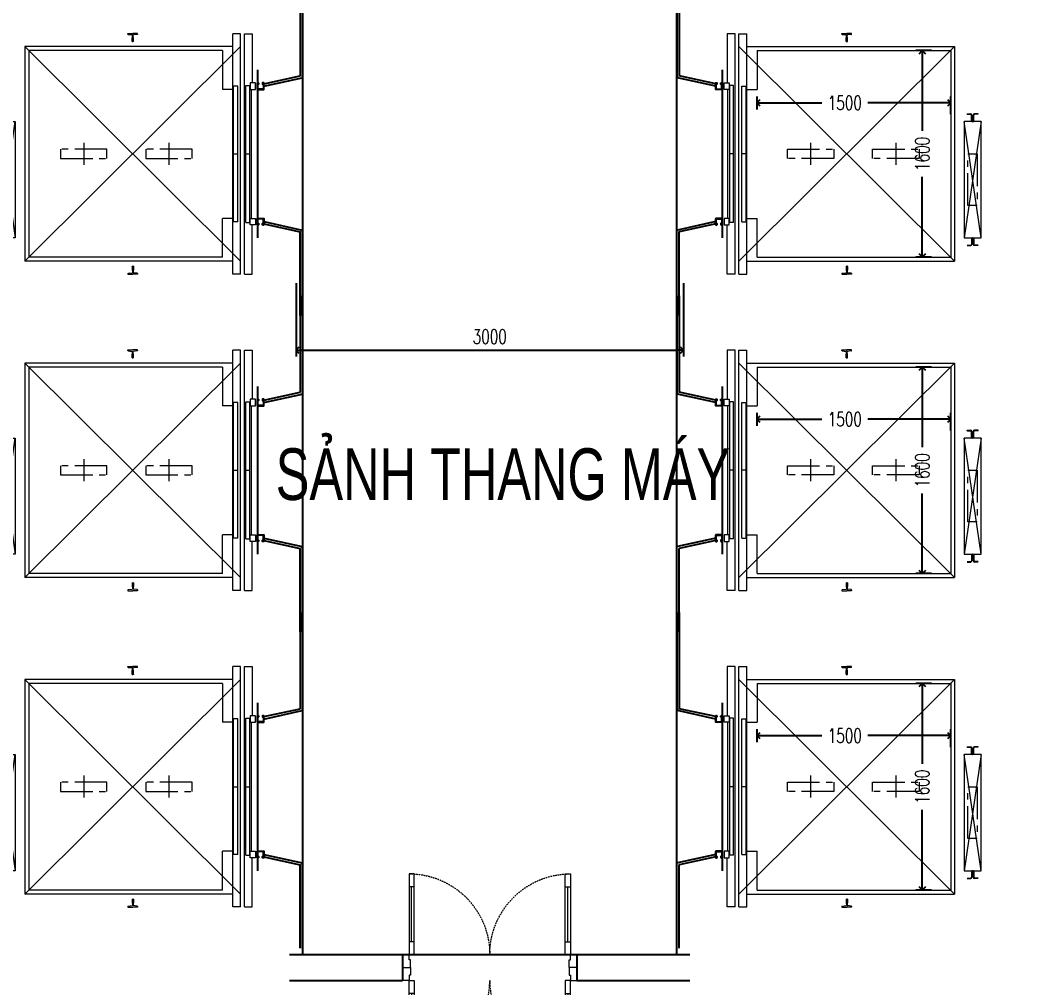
# Model space of a CAD drawing. Header units: millimetres. Extents: x -361702973 to 361248309, y -356458554 to 356543577.
# Drawn here: x 126139 to 133929, y 17413 to 24906 of the extents above; entities that cross this region are included whole.
import ezdxf
from ezdxf.enums import TextEntityAlignment as Align

# ---------------------------------------------------------------- set-up
doc = ezdxf.new("R2010")
doc.units = ezdxf.units.MM
doc.header["$LTSCALE"] = 100
doc.header["$MEASUREMENT"] = 0
for name, pattern in [('Xref_ST_MBDV Cot vach 30.7.2022$0$CENTERX2', [4, 2.5, -0.5, 0.5, -0.5]), ('Xref_ST_MBDV Cot vach 30.7.2022$0$HIDDEN', [0.375, 0.25, -0.125]), ('Xref_ST_MBDV Cot vach 30.7.2022$0$HIDDEN2', [0.1875, 0.125, -0.0625]), ('Xref_ST_MBDV Cot vach 30.7.2022$0$PHANTOMX2', [5, 2.5, -0.5, 0.5, -0.5, 0.5, -0.5])]:
    doc.linetypes.add(name, pattern=pattern)
for name, color, linetype in [('A-ANNO-ROOM', 50, 'Continuous'), ('dien tich thong thuy', 3, 'Continuous'), ('Xref_ST_MBDV Cot vach 30.7.2022$0$KT-Net manh', 139, 'Continuous'), ('Xref_ST_MBDV Cot vach 30.7.2022$0$KT-Text', 7, 'Continuous'), ('Xref_ST_MBDV Cot vach 30.7.2022$0$KT-Tuong', 1, 'Continuous')]:
    doc.layers.add(name, color=color, linetype=linetype)
doc.layers.add('Xref_ST_MBDV Cot vach 30.7.2022$0$CUA', color=37, linetype='Continuous', lineweight=13)
doc.layers.add('Xref_ST_MBDV Cot vach 30.7.2022$0$KT-Noi that', color=36, linetype='Continuous', lineweight=9)
doc.styles.add('220126_HDN_HBA typical plan$0$211210_HDN_HBA_TYPICAL PLAN CORE OPT 1$0$HBA-Text', font='GOTHIC.TTF')
doc.styles.add('Xref_ST_MBDV Cot vach 30.7.2022$0$Arial', font='arial.ttf', dxfattribs={"width": 0.7})
doc.styles.add('Xref_ST_MBDV Cot vach 30.7.2022$0$DIM', font='vnsimli.shx', dxfattribs={"width": 0.7})
doc.styles.add('Xref_ST_MBDV Cot vach 30.7.2022$0$xref.N.Cot vach tang N2$0$DIM', font='vnsimli.shx', dxfattribs={"width": 0.7})
doc.dimstyles.new('Xref_ST_MBDV Cot vach 30.7.2022$0$CCU 1-100 A1', dxfattribs={"dimscale": 100, "dimtxt": 2.2, "dimasz": 1, "dimexe": 1, "dimexo": 0, "dimgap": 1, "dimtad": 1, "dimdec": 0, "dimdsep": 46, "dimtxsty": 'Xref_ST_MBDV Cot vach 30.7.2022$0$DIM', "dimblk1": 'Xref_ST_MBDV Cot vach 30.7.2022$0$_ARCHTICK', "dimblk2": 'Xref_ST_MBDV Cot vach 30.7.2022$0$_ARCHTICK', "dimsah": 1, "dimcen": 0, "dimdle": 1, "dimclrd": 256, "dimclre": 256, "dimclrt": 31, "dimadec": 0, "dimazin": 0, "dimtfac": 1, "dimtdec": 0, "dimtix": 1, "dimtmove": 2, "dimatfit": 3, "dimldrblk": 'Xref_ST_MBDV Cot vach 30.7.2022$0$_ARCHTICK', "dimfxl": 8, "dimtolj": 1, "dimarcsym": 0})
doc.dimstyles.new('Xref_ST_MBDV Cot vach 30.7.2022$0$xref.N.Cot vach tang N2$0$CCU 1-100 A1', dxfattribs={"dimscale": 100, "dimtxt": 2.2, "dimasz": 1, "dimexe": 1, "dimexo": 0, "dimgap": 1, "dimtad": 1, "dimdec": 0, "dimdsep": 46, "dimtxsty": 'Xref_ST_MBDV Cot vach 30.7.2022$0$xref.N.Cot vach tang N2$0$DIM', "dimblk1": 'Xref_ST_MBDV Cot vach 30.7.2022$0$xref.N.Cot vach tang N2$0$_ARCHTICK', "dimblk2": 'Xref_ST_MBDV Cot vach 30.7.2022$0$xref.N.Cot vach tang N2$0$_ARCHTICK', "dimsah": 1, "dimcen": 0, "dimdle": 1, "dimclrd": 256, "dimclre": 256, "dimclrt": 31, "dimadec": 0, "dimazin": 0, "dimtfac": 1, "dimtdec": 0, "dimtix": 1, "dimtmove": 2, "dimatfit": 3, "dimldrblk": 'Xref_ST_MBDV Cot vach 30.7.2022$0$xref.N.Cot vach tang N2$0$_ARCHTICK', "dimfxl": 8, "dimtolj": 1, "dimarcsym": 0})

# ---------------------------------------------------------------- blocks, each defined once
blk = doc.blocks.new('A$C418F5BC8')
at = {"layer": 'A-ANNO-ROOM', "insert": (648.1, 1090.8), "char_height": 600, "attachment_point": 2, "rotation": 50.44883, "style": '220126_HDN_HBA typical plan$0$211210_HDN_HBA_TYPICAL PLAN CORE OPT 1$0$HBA-Text'}
blk.add_mtext_dynamic_manual_height_columns('SL-S', width=722857412.874, gutter_width=9765.6, heights=[0], dxfattribs=at)
blk = doc.blocks.new('A$C1AAC5519')
at = {"layer": 'A-ANNO-ROOM', "insert": (773, 1216.6), "char_height": 600, "attachment_point": 2, "rotation": 50.44883, "style": '220126_HDN_HBA typical plan$0$211210_HDN_HBA_TYPICAL PLAN CORE OPT 1$0$HBA-Text'}
blk.add_mtext_dynamic_manual_height_columns('1-BR', width=722857412.874, gutter_width=9765.6, heights=[0], dxfattribs=at)
blk = doc.blocks.new('A$C2A6C5140')
at = {"layer": 'A-ANNO-ROOM', "insert": (731.4, 1190, 0), "char_height": 600, "attachment_point": 2, "rotation": 50.44883, "style": '220126_HDN_HBA typical plan$0$211210_HDN_HBA_TYPICAL PLAN CORE OPT 1$0$HBA-Text'}
blk.add_mtext_dynamic_manual_height_columns('2-BR', width=722857412.874, gutter_width=9765.6, heights=[0], dxfattribs=at)
blk = doc.blocks.new('A$C5388591E')
at = {"layer": 'A-ANNO-ROOM', "insert": (894.3, 842.2, 0), "char_height": 600, "attachment_point": 2, "rotation": 1.40647, "style": '220126_HDN_HBA typical plan$0$211210_HDN_HBA_TYPICAL PLAN CORE OPT 1$0$HBA-Text'}
blk.add_mtext_dynamic_manual_height_columns('3-BR', width=722857412.874, gutter_width=9765.6, heights=[0], dxfattribs=at)
blk = doc.blocks.new('A$C21AF0CCA')
at = {"layer": 'A-ANNO-ROOM', "insert": (1197.6, 814.7), "char_height": 600, "attachment_point": 2, "rotation": 0.10543, "style": '220126_HDN_HBA typical plan$0$211210_HDN_HBA_TYPICAL PLAN CORE OPT 1$0$HBA-Text'}
blk.add_mtext_dynamic_manual_height_columns('1-BR+', width=722857412.874, gutter_width=9765.6, heights=[0], dxfattribs=at)
blk = doc.blocks.new('*U114')
for p, q in [((-1260, 525), (-1300, 525)), ((-1280, 100), (-1280, 525)), ((-90, 525), (-50, 525)), ((-70, 100), (-70, 525)), ((-1260, 100), (-1300, 100)), ((-90, 100), (-50, 100))]:
    blk.add_line(p, q)
for points in [[(-1300, 0), (-1260, 0), (-1260, 625), (-1300, 625)], [(-50, 0), (-90, 0), (-90, 625), (-50, 625)], [(-1350, -100), (-1290, -100), (-1290, -40), (-1300, -40), (-1300, 0), (-1350, 0)], [(0, -100), (-60, -100), (-60, -40), (-50, -40), (-50, 0), (0, 0)]]:
    blk.add_lwpolyline(points, close=True)
at = {"linetype": 'Xref_ST_MBDV Cot vach 30.7.2022$0$HIDDEN2'}
for centre, start, end in [((-1300, 0), 0, 89.99996), ((-50, 0), 90.00004, 180)]:
    blk.add_arc(centre, 625, start, end, dxfattribs=at)
blk = doc.blocks.new('Xref_ST_MBDV Cot vach 30.7.2022$0$_Open90')
at = {"color": 0, "linetype": 'ByBlock', "lineweight": -2}
for p, q in [((0, 0), (-1, 0)), ((-0.5, 0.5), (0, 0)), ((0, 0), (-0.5, -0.5))]:
    blk.add_line(p, q, dxfattribs=at)
blk = doc.blocks.new('*D108')
at = {"layer": 'Defpoints', "color": 5, "transparency": 16777216}
for p, q in [((-2230, 1494.3), (-2230, 1595.8)), ((-730, 1457.2), (-730, 1595.8)), ((-2180, 1545.8), (-1728.4, 1545.8)), ((-780, 1545.8), (-1371.8, 1545.8))]:
    blk.add_line(p, q, dxfattribs=at)
at = {"layer": 'Defpoints', "color": 0, "transparency": 16777216}
for p in [(-2230, 1545.8), (-2230, 1494.3, 0), (-730, 1457.2, 0)]:
    blk.add_point(p, dxfattribs=at)
at = {"layer": 'Defpoints', "color": 5, "transparency": 16777216, "xscale": 50, "yscale": 50, "zscale": 50, "rotation": 180}
blk.add_blockref('Xref_ST_MBDV Cot vach 30.7.2022$0$_Open90', (-2230, 1545.8), dxfattribs=at)
at = {"layer": 'Defpoints', "color": 5, "transparency": 16777216, "xscale": 50, "yscale": 50, "zscale": 50}
blk.add_blockref('Xref_ST_MBDV Cot vach 30.7.2022$0$_Open90', (-730, 1545.8), dxfattribs=at)
at = {"layer": 'Defpoints', "color": 5, "transparency": 16777216, "insert": (-1550.1, 1545.8), "char_height": 110, "attachment_point": 5, "style": 'Xref_ST_MBDV Cot vach 30.7.2022$0$DIM'}
blk.add_mtext('\\A1;1500', dxfattribs=at)
blk = doc.blocks.new('Xref_ST_MBDV Cot vach 30.7.2022$0$_ARCHTICK')
at = {"color": 0, "linetype": 'ByBlock', "const_width": 0.15}
blk.add_lwpolyline([(-0.5, -0.5), (0.5, 0.5)], dxfattribs=at)
blk = doc.blocks.new('*D109')
at = {"layer": 'Defpoints', "color": 5, "transparency": 16777216}
for p, q in [((-879.1, 1950), (-1000.2, 1950)), ((-950.2, 1900), (-950.2, 1328.3)), ((-950.2, 400), (-950.2, 971.7)), ((-879.1, 350), (-1000.2, 350))]:
    blk.add_line(p, q, dxfattribs=at)
at = {"layer": 'Defpoints', "color": 0, "transparency": 16777216}
for p in [(-879.1, 1950, 0), (-950.2, 350), (-879.1, 350, 0)]:
    blk.add_point(p, dxfattribs=at)
at = {"layer": 'Defpoints', "color": 5, "transparency": 16777216, "xscale": 50, "yscale": 50, "zscale": 50}
for p, rotation in [((-950.2, 1950), 90), ((-950.2, 350), 270)]:
    blk.add_blockref('Xref_ST_MBDV Cot vach 30.7.2022$0$_Open90', p, dxfattribs=dict(at, rotation=rotation))
at = {"layer": 'Defpoints', "color": 5, "transparency": 16777216, "insert": (-950.2, 1150), "char_height": 110, "attachment_point": 5, "rotation": 90, "style": 'Xref_ST_MBDV Cot vach 30.7.2022$0$DIM'}
blk.add_mtext('\\A1;1600', dxfattribs=at)
blk = doc.blocks.new('Xref_ST_MBDV Cot vach 30.7.2022$0$xref.N.Cot vach tang N2$0$_Open90')
at = {"color": 0, "linetype": 'ByBlock', "lineweight": -2}
for p, q in [((0, 0), (-1, 0)), ((-0.5, 0.5), (0, 0)), ((0, 0), (-0.5, -0.5))]:
    blk.add_line(p, q, dxfattribs=at)
blk = doc.blocks.new('*D488')
at = {"layer": 'Defpoints', "color": 5, "transparency": 16777216}
for p, q in [((128276.9, 22870.4), (128276.9, 22300.8)), ((131277, 22870.4), (131277, 22300.8)), ((128326.9, 22350.8), (131227, 22350.8))]:
    blk.add_line(p, q, dxfattribs=at)
at = {"layer": 'Defpoints', "color": 0, "transparency": 16777216}
for p in [(128276.9, 22870.4), (131277, 22870.4), (131277, 22350.8)]:
    blk.add_point(p, dxfattribs=at)
at = {"layer": 'Defpoints', "color": 5, "transparency": 16777216, "xscale": 50, "yscale": 50, "zscale": 50, "rotation": 180}
blk.add_blockref('Xref_ST_MBDV Cot vach 30.7.2022$0$xref.N.Cot vach tang N2$0$_Open90', (128276.9, 22350.8), dxfattribs=at)
at = {"layer": 'Defpoints', "color": 5, "transparency": 16777216, "xscale": 50, "yscale": 50, "zscale": 50}
blk.add_blockref('Xref_ST_MBDV Cot vach 30.7.2022$0$xref.N.Cot vach tang N2$0$_Open90', (131277, 22350.8), dxfattribs=at)
at = {"layer": 'Defpoints', "color": 5, "transparency": 16777216, "insert": (129777, 22455.8), "char_height": 110, "attachment_point": 5, "style": 'Xref_ST_MBDV Cot vach 30.7.2022$0$xref.N.Cot vach tang N2$0$DIM'}
blk.add_mtext('\\A1;3000', dxfattribs=at)
blk = doc.blocks.new('Xref_ST_MBDV Cot vach 30.7.2022$0$xref.N.Cot vach tang N2$0$_ARCHTICK')
at = {"color": 0, "linetype": 'ByBlock', "const_width": 0.15}
blk.add_lwpolyline([(-0.5, -0.5), (0.5, 0.5)], dxfattribs=at)
blk = doc.blocks.new('Xref_ST_MBDV Cot vach 30.7.2022$0$TM 1000kg')
at = {"layer": 'Xref_ST_MBDV Cot vach 30.7.2022$0$KT-Net manh'}
for p, q in [((-2850, 2500), (-2850, 1742.2)), ((-2832, 2500), (-2832, 1754.4)), ((-2500, 1800), (-2500, 500)), ((-2850, 1742.2), (-2847, 1742.2)), ((-2847, 1742.2), (-2847, 1739.2)), ((-2550, 1674.2), (-2847, 1739.2)), ((-2550, 1692.7), (-2832, 1754.4)), ((-2550, 625.8), (-2847, 560.8)), ((-2850, 557.8), (-2847, 557.8)), ((-2850, -100), (-2850, 557.8)), ((-2847, 557.8), (-2847, 560.8)), ((-2550, 607.3), (-2832, 545.6)), ((-2832, -100), (-2832, 545.6))]:
    blk.add_line(p, q, dxfattribs=at)
at = {"layer": 'Xref_ST_MBDV Cot vach 30.7.2022$0$KT-Net manh', "const_width": 2}
for points in [[(-2847, 1742.2), (-2832, 1754.4)], [(-2847, 557.8), (-2832, 545.6)]]:
    blk.add_lwpolyline(points, dxfattribs=at)
at = {"layer": 'Xref_ST_MBDV Cot vach 30.7.2022$0$KT-Net manh', "ltscale": 2}
for points in [[(-2510, 1700), (-2500, 1700), (-2500, 1650), (-2550, 1650), (-2550, 1700), (-2540, 1700), (-2540, 1690), (-2541.6, 1690), (-2541.6, 1698.4), (-2548.4, 1698.4), (-2548.4, 1651.6), (-2501.6, 1651.6), (-2501.6, 1698.4), (-2508.4, 1698.4), (-2508.4, 1690), (-2510, 1690)], [(-2510, 600), (-2500, 600), (-2500, 650), (-2550, 650), (-2550, 600), (-2540, 600), (-2540, 610), (-2541.6, 610), (-2541.6, 601.6), (-2548.4, 601.6), (-2548.4, 648.4), (-2501.6, 648.4), (-2501.6, 601.6), (-2508.4, 601.6), (-2508.4, 610), (-2510, 610)]]:
    blk.add_lwpolyline(points, close=True, dxfattribs=at)
at = {"layer": 'Xref_ST_MBDV Cot vach 30.7.2022$0$KT-Noi that', "linetype": 'Continuous', "ltscale": 2}
for p, q in [((-2460, 2080, 0), (-2460, 1700, 0)), ((-2400, 2080, 0), (-2460, 2080, 0)), ((-2400, 220, 0), (-2400, 2080, 0)), ((-2370, 220, 0), (-2370, 2080, 0)), ((-2370, 2080, 0), (-2310, 2080, 0)), ((-2310, 220, 0), (-2310, 2080, 0)), ((-2310, 1981, 0), (-700, 1981, 0)), ((-2230, 1950, 0), (-730, 1950, 0)), ((-2230, 1950, 0), (-2230, 1650, 0)), ((-730, 1950, 0), (-730, 350, 0)), ((-700, 1981, 0), (-700, 319, 0)), ((-2455, 650, 0), (-2455, 1650, 0)), ((-2441.3, 620, 0), (-2441.3, 1680, 0)), ((-2411, 1680, 0), (-2441.3, 1680, 0)), ((-2411, 620, 0), (-2411, 1680, 0)), ((-2348, 625, 0), (-2348, 1675, 0)), ((-2348, 1675, 0), (-2314, 1675, 0)), ((-2314, 625, 0), (-2314, 1675, 0)), ((-2310, 1650, 0), (-2230, 1650, 0)), ((-2411, 1150, 0), (-2441.3, 1150, 0)), ((-2314, 1150, 0), (-2348, 1150, 0)), ((-2348, 625, 0), (-2314, 625, 0)), ((-2310, 650, 0), (-2230, 650, 0)), ((-2230, 350, 0), (-2230, 650, 0)), ((-2460, 220, 0), (-2460, 600, 0)), ((-2411, 620, 0), (-2441.3, 620, 0)), ((-2310, 319, 0), (-700, 319, 0)), ((-2230, 350, 0), (-730, 350, 0)), ((-2400, 220, 0), (-2460, 220, 0)), ((-2370, 220, 0), (-2310, 220, 0))]:
    blk.add_line(p, q, dxfattribs=at)
at = {"layer": 'Xref_ST_MBDV Cot vach 30.7.2022$0$KT-Noi that', "linetype": 'Continuous'}
for p, q in [((-1572.5, 2077, 0), (-1572.5, 2082, 0)), ((-1572.5, 2082, 0), (-1535, 2082, 0)), ((-1569.5, 2074, 0), (-1540.1, 2070.9, 0)), ((-1540, 2021, 0), (-1540, 2050, 0)), ((-1537.1, 2054.1, 0), (-1537.1, 2067.9, 0)), ((-1497.5, 2082, 0), (-1535, 2082, 0)), ((-1532.9, 2054.1, 0), (-1532.9, 2067.9, 0)), ((-1530, 2021, 0), (-1530, 2050, 0)), ((-1500.5, 2074, 0), (-1529.9, 2070.9, 0)), ((-1497.5, 2077, 0), (-1497.5, 2082, 0)), ((-1539, 2020, 0), (-1535, 2020, 0)), ((-1531, 2020, 0), (-1535, 2020, 0)), ((-603.5, 1460, 0), (-574.4, 1460, 0)), ((-603.5, 1456.8, 0), (-603.5, 1460, 0)), ((-603.5, 1456.8, 0), (-574.4, 1456.8, 0)), ((-568.2, 1406.2, 0), (-568.2, 1450.6, 0)), ((-565, 1406.2, 0), (-565, 1450.6, 0)), ((-558, 1403.2, 0), (-562, 1403.2, 0)), ((-555, 1406.2, 0), (-555, 1450.6, 0)), ((-551.8, 1406.2, 0), (-551.8, 1450.6, 0)), ((-516.5, 1460, 0), (-545.6, 1460, 0)), ((-516.5, 1456.8, 0), (-545.6, 1456.8, 0)), ((-516.5, 1456.8, 0), (-516.5, 1460, 0)), ((-558, 1400, 0), (-562, 1400, 0)), ((-568.2, 493.8, 0), (-568.2, 449.4, 0)), ((-565, 493.8, 0), (-565, 449.4, 0)), ((-558, 500, 0), (-562, 500, 0)), ((-558, 496.8, 0), (-562, 496.8, 0)), ((-555, 493.8, 0), (-555, 449.4, 0)), ((-551.8, 493.8, 0), (-551.8, 449.4, 0)), ((-603.5, 443.2, 0), (-574.4, 443.2, 0)), ((-603.5, 440, 0), (-574.4, 440, 0)), ((-516.5, 443.2, 0), (-545.6, 443.2, 0)), ((-516.5, 440, 0), (-545.6, 440, 0)), ((-1540, 279, 0), (-1540, 250, 0)), ((-1539, 280, 0), (-1535, 280, 0)), ((-1537.1, 245.9, 0), (-1537.1, 232.1, 0)), ((-1531, 280, 0), (-1535, 280, 0)), ((-1532.9, 245.9, 0), (-1532.9, 232.1, 0)), ((-1530, 279, 0), (-1530, 250, 0)), ((-1572.5, 223, 0), (-1572.5, 218, 0)), ((-1572.5, 218, 0), (-1535, 218, 0)), ((-1569.5, 226, 0), (-1540.1, 229.1, 0)), ((-1497.5, 218, 0), (-1535, 218, 0)), ((-1500.5, 226, 0), (-1529.9, 229.1, 0)), ((-1497.5, 223, 0), (-1497.5, 218, 0))]:
    blk.add_line(p, q, dxfattribs=at)
at = {"layer": 'Xref_ST_MBDV Cot vach 30.7.2022$0$KT-Noi that', "linetype": 'Xref_ST_MBDV Cot vach 30.7.2022$0$HIDDEN', "ltscale": 500}
for p, q in [((-2370, 1981, 0), (-700, 319, 0)), ((-2370, 319, 0), (-700, 1981, 0)), ((-495, 1400, 0), (-625, 500, 0)), ((-495, 500, 0), (-625, 1400, 0))]:
    blk.add_line(p, q, dxfattribs=at)
at = {"layer": 'Xref_ST_MBDV Cot vach 30.7.2022$0$KT-Noi that', "linetype": 'Xref_ST_MBDV Cot vach 30.7.2022$0$CENTERX2'}
for p, q in [((-1815, 1236, 0), (-1815, 1066.7, 0)), ((-1155, 1236, 0), (-1155, 1066.7, 0))]:
    blk.add_line(p, q, dxfattribs=at)
at = {"layer": 'Xref_ST_MBDV Cot vach 30.7.2022$0$KT-Noi that', "linetype": 'Continuous', "ltscale": 2, "elevation": 0}
for points in [[(-2485, 1700), (-2445, 1700), (-2445, 1650), (-2485, 1650)], [(-495, 1400), (-625, 1400), (-625, 500), (-495, 500)], [(-2485, 600), (-2445, 600), (-2445, 650), (-2485, 650)]]:
    blk.add_lwpolyline(points, close=True, dxfattribs=at)
at = {"layer": 'Xref_ST_MBDV Cot vach 30.7.2022$0$KT-Noi that', "linetype": 'Xref_ST_MBDV Cot vach 30.7.2022$0$PHANTOMX2', "elevation": 0}
for points in [[(-1635, 1186), (-1635, 1114), (-1995, 1114), (-1995, 1186)], [(-975, 1186), (-975, 1114), (-1335, 1114), (-1335, 1186)], [(-524, 1150), (-524, 750), (-596, 750), (-596, 1150)]]:
    blk.add_lwpolyline(points, close=True, dxfattribs=at)
at = {"layer": 'Xref_ST_MBDV Cot vach 30.7.2022$0$KT-Noi that', "linetype": 'Continuous'}
for centre, radius, start, end in [((-1569.5, 2077, 0), 3, 180, 270), ((-1540.1, 2067.9, 0), 3, 0, 90), ((-1542.3, 2054.7, 0), 5.25, 295.66972, 353.31728), ((-1529.9, 2067.9, 0), 3, 90, 180), ((-1527.7, 2054.7, 0), 5.25, 186.68272, 244.33028), ((-1500.5, 2077, 0), 3, 270, 0), ((-1539, 2021, 0), 1, 180, 270), ((-1531, 2021, 0), 1, 270, 0), ((-574.4, 1450.6, 0), 9.4, 0, 90), ((-574.4, 1450.6, 0), 6.2, 0, 90), ((-562, 1406.2, 0), 6.2, 180, 270), ((-562, 1406.2, 0), 3, 180, 270), ((-558, 1406.2, 0), 3, 270, 0), ((-558, 1406.2, 0), 6.2, 270, 0), ((-545.6, 1450.6, 0), 9.4, 90, 180), ((-545.6, 1450.6, 0), 6.2, 90, 180), ((-562, 493.8, 0), 6.2, 90, 180), ((-562, 493.8, 0), 3, 90, 180), ((-558, 493.8, 0), 6.2, 0, 90), ((-558, 493.8, 0), 3, 0, 90), ((-574.4, 449.4, 0), 6.2, 270, 0), ((-574.4, 449.4, 0), 9.4, 270, 0), ((-545.6, 449.4, 0), 9.4, 180, 270), ((-545.6, 449.4, 0), 6.2, 180, 270), ((-1539, 279, 0), 1, 90, 180), ((-1542.3, 245.3, 0), 5.25, 6.68272, 64.33028), ((-1527.7, 245.3, 0), 5.25, 115.66972, 173.31728), ((-1531, 279, 0), 1, 0, 90), ((-1569.5, 223, 0), 3, 90, 180), ((-1540.1, 232.1, 0), 3, 270, 0), ((-1529.9, 232.1, 0), 3, 180, 270), ((-1500.5, 223, 0), 3, 0, 90)]:
    blk.add_arc(centre, radius, start, end, dxfattribs=at)
at = {"layer": 'Defpoints', "color": 5}
for base, p1, p2, angle, picture, middle in [((-950.2, 350), (-879.1, 1950, 0), (-879.1, 350, 0), 90, '*D109', (-950.2, 1150)), ((-2230, 1545.8), (-730, 1457.2, 0), (-2230, 1494.3, 0), 180, '*D108', (-1550.1, 1545.8))]:
    dim = blk.add_linear_dim(base=base, p1=p1, p2=p2, angle=angle, dimstyle='Xref_ST_MBDV Cot vach 30.7.2022$0$CCU 1-100 A1', override={"dimscale": 50, "dimblk1": 'Xref_ST_MBDV Cot vach 30.7.2022$0$_Open90', "dimblk2": 'Xref_ST_MBDV Cot vach 30.7.2022$0$_Open90', "dimclrd": 5, "dimclre": 5, "dimclrt": 5, "dimlwd": 65535, "dimlwe": 65535}, dxfattribs=at)
    dim.commit()
    dim.dimension.update_dxf_attribs({"geometry": picture, "text_midpoint": middle, "dimtype": 128})

msp = doc.modelspace()

# ---------------------------------------------------------------- linework, layer by layer
at = {"layer": 'Xref_ST_MBDV Cot vach 30.7.2022$0$KT-Net manh', "elevation": 0}
msp.add_lwpolyline([(128326.9, 17670.4), (131227, 17670.4), (131227, 28020.4), (128326.9, 28020.4)], close=True, dxfattribs=at)
at = {"layer": 'Xref_ST_MBDV Cot vach 30.7.2022$0$KT-Tuong'}
for p, q in [((128227, 17670.4), (129102, 17670.4)), ((129102, 17670.4), (129102, 17470.4)), ((130452, 17670.4), (130452, 17470.4)), ((130452, 17670.4), (131327, 17670.4)), ((128227, 17470.4), (129102, 17470.4)), ((130452, 17470.4), (131327, 17470.4))]:
    msp.add_line(p, q, dxfattribs=at)

# ---------------------------------------------------------------- block references
at = {"layer": 'A-ANNO-ROOM'}
for p in [(-193366.6, 192838, 0), (-194725.1, 187914.8, 0), (-204628.5, 156603.4, 0), (-263479.6, 50485.1, 0), (-269121.2, 49296.6, 0), (-249390.3, 45734.4, 0), (-231828.1, 44407.8, 0), (-260545.4, 42210.5, 0), (-266006, 40714.4, 0), (-231175.9, 40645.5, 0), (-228303.7, 35687.8, 0)]:
    msp.add_blockref('A$C21AF0CCA', p, dxfattribs=at)
at = {"layer": 'dien tich thong thuy'}
for name, p, rotation in [('A$C2A6C5140', (-235738.1, 62244.3, 0), 310.9576437198666), ('A$C2A6C5140', (-226972, 58672.5, 0), 310.9576437198666), ('A$C2A6C5140', (-182858.2, 33888.1, 0), 310.9576437198666), ('A$C2A6C5140', (-203397, 23120.6, 0), 310.9576437198666), ('A$C2A6C5140', (-180585.3, 23151.3, 0), 310.9576437198666), ('A$C2A6C5140', (-196571, 22922.7, 0), 310.9576437198666), ('A$C418F5BC8', (-247792.3, 59981.5, 0), 309.6632197063607), ('A$C418F5BC8', (-251962.3, 57974.8, 0), 309.6632197063607), ('A$C418F5BC8', (-255726.3, 56926.2, 0), 309.6632197063607), ('A$C418F5BC8', (-259675.3, 55322.6, 0), 309.6632197063607), ('A$C1AAC5519', (-244713, 48430.2, 0), 309.6566028083925), ('A$C1AAC5519', (-223357.5, 48059.8, 0), 309.6566028083925), ('A$C1AAC5519', (-221487.8, 45005.6, 0), 309.6566028083925), ('A$C418F5BC8', (-197487.1, 33411.5, 0), 309.6632197063607), ('A$C418F5BC8', (-193448.7, 33349.4, 0), 309.6632197063607), ('A$C418F5BC8', (-201711.8, 33256.2, 0), 309.6632197063607), ('A$C418F5BC8', (-206278.2, 33163.1, 0), 309.6632197063607), ('A$C1AAC5519', (-271599.9, 39640.3, 0), 309.6566028083925), ('A$C418F5BC8', (-226889, 31090.3, 0), 309.6632197063607), ('A$C1AAC5519', (-217339.7, 23702.3, -0.3), 309.6566028083925), ('A$C1AAC5519', (-211634.6, 23442.2, 0), 309.6566028083925), ('A$C1AAC5519', (-187964.1, 23164.1, 0), 309.6566028083925)]:
    msp.add_blockref(name, p, dxfattribs=dict(at, rotation=rotation))
for name, p in [('A$C418F5BC8', (-197463.7, 182913.5, 0)), ('A$C418F5BC8', (-200259, 179138.7, 0)), ('A$C2A6C5140', (-188160, 177105.6, 0)), ('A$C418F5BC8', (-200994.9, 174771.9, 0)), ('A$C2A6C5140', (-234759.5, 172444.9, 0)), ('A$C418F5BC8', (-200719.9, 170423.8, 0)), ('A$C2A6C5140', (-190797.8, 169517.5, 0)), ('A$C1AAC5519', (-230168, 167012, 0)), ('A$C418F5BC8', (-202290, 165833.6, 0)), ('A$C1AAC5519', (-241412.8, 165333.8, 0)), ('A$C418F5BC8', (-226321.6, 164849, 0)), ('A$C418F5BC8', (-223174.5, 162010.2, 0.1)), ('A$C418F5BC8', (-203583.9, 161846.9, 0)), ('A$C418F5BC8', (-244807.2, 161329.3, 0.1)), ('A$C2A6C5140', (-193344.5, 160504.9, 0)), ('A$C418F5BC8', (-219934.2, 159334.2, 0.1)), ('A$C1AAC5519', (-248428.9, 157037.2, 0)), ('A$C1AAC5519', (-252286.3, 152336.2, 0)), ('A$C2A6C5140', (-195752.5, 151816, 0)), ('A$C418F5BC8', (-228142.2, 149140, 0.1)), ('A$C1AAC5519', (-255923.8, 147682, 0)), ('A$C418F5BC8', (-224737.6, 146340.2, 0.1)), ('A$C2A6C5140', (-198038.4, 144981, 0)), ('A$C418F5BC8', (-221724.6, 144236.9, 0)), ('A$C1AAC5519', (-260576.9, 142107.7, 0)), ('A$C418F5BC8', (-245667.6, 140788.5, 0)), ('A$C418F5BC8', (-263605.5, 138503.3, 0.1)), ('A$C2A6C5140', (-199977, 137220.1, 0)), ('A$C418F5BC8', (-247616.1, 136995.9, 0)), ('A$C418F5BC8', (-266636.7, 135433.6, 0)), ('A$C1AAC5519', (-268569.2, 131058, 0)), ('A$C418F5BC8', (-252583.2, 130659.5, 0)), ('A$C418F5BC8', (-256446.3, 127486.8, 0)), ('A$C418F5BC8', (-258903, 124459.9, 0.1)), ('A$C2A6C5140', (-265461.2, 122023.7, 0)), ('A$C5388591E', (-193808.8, 199941.2, 0)), ('A$C5388591E', (-210573.6, 135718.1, 0)), ('A$C5388591E', (-276921.9, 49051.5, 0)), ('A$C5388591E', (-224277.6, 23412.8, 0))]:
    msp.add_blockref(name, p, dxfattribs=at)
at = {"layer": 'Xref_ST_MBDV Cot vach 30.7.2022$0$CUA', "xscale": -1}
msp.add_blockref('*U114', (129102, 17670.4), dxfattribs=at)
at = {"layer": 'Xref_ST_MBDV Cot vach 30.7.2022$0$CUA', "rotation": 180}
msp.add_blockref('*U114', (129102, 17470.4), dxfattribs=at)
at = {"layer": 'Xref_ST_MBDV Cot vach 30.7.2022$0$KT-Noi that', "xscale": -1}
for p in [(125477, 22720.4, 0), (125477, 20270.4, 0), (125477, 17820.4, 0)]:
    msp.add_blockref('Xref_ST_MBDV Cot vach 30.7.2022$0$TM 1000kg', p, dxfattribs=at)
at = {"layer": 'Xref_ST_MBDV Cot vach 30.7.2022$0$KT-Noi that'}
for p in [(134077, 22720.4, 0), (134077, 20270.4, 0), (134076.9, 17820.4)]:
    msp.add_blockref('Xref_ST_MBDV Cot vach 30.7.2022$0$TM 1000kg', p, dxfattribs=at)

# ---------------------------------------------------------------- texts
at = {"layer": 'Xref_ST_MBDV Cot vach 30.7.2022$0$KT-Text', "extrusion": (-8.16706e-08, 6.125e-10, 1), "style": 'Xref_ST_MBDV Cot vach 30.7.2022$0$Arial', "width": 0.7}
msp.add_text('SẢNH THANG MÁY', height=400, dxfattribs=at).set_placement((129879.3, 21190.7, 0), align=Align.CENTER)

# ---------------------------------------------------------------- dimensions: what is measured, and where the dimension line sits
at = {"layer": 'Defpoints', "color": 5}
dim = msp.add_linear_dim(base=(131277, 22350.8), p1=(128276.9, 22870.4), p2=(131277, 22870.4), dimstyle='Xref_ST_MBDV Cot vach 30.7.2022$0$xref.N.Cot vach tang N2$0$CCU 1-100 A1', override={"dimscale": 50, "dimblk1": 'Xref_ST_MBDV Cot vach 30.7.2022$0$xref.N.Cot vach tang N2$0$_Open90', "dimblk2": 'Xref_ST_MBDV Cot vach 30.7.2022$0$xref.N.Cot vach tang N2$0$_Open90', "dimclrd": 5, "dimclre": 5, "dimclrt": 5, "dimlwd": 65535, "dimlwe": 65535}, dxfattribs=at)
dim.commit()
dim.dimension.update_dxf_attribs({"geometry": '*D488', "text_midpoint": (129777, 22455.8)})

doc.saveas('drawing.dxf')
